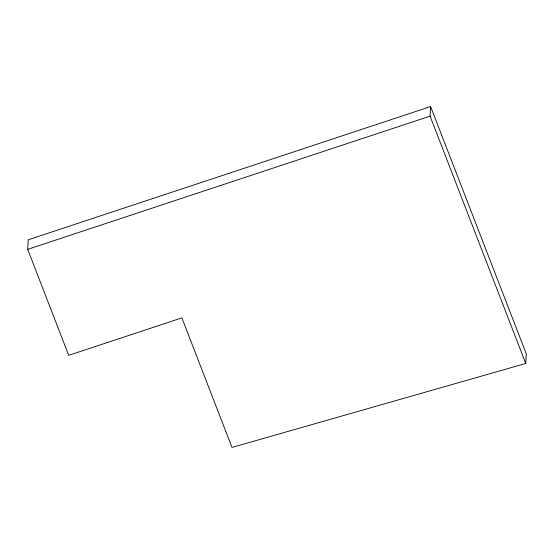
<?xml version="1.0" encoding="UTF-8"?>
<svg xmlns="http://www.w3.org/2000/svg" width="554" height="554" viewBox="0 0 554 554"><rect width="100%" height="100%" fill="white"/><g stroke="black" fill="none" stroke-linecap="round" stroke-linejoin="round"><path stroke-width="0.83" d="M27.7 249.348L28.254 239.778L430.617 106.569L526.3 353.895L525.746 363.466L231.994 447.431L181.871 317.878L68.71 355.343L27.7 249.348L430.063 116.139L430.617 106.569M430.063 116.139L525.746 363.466"/></g></svg>
